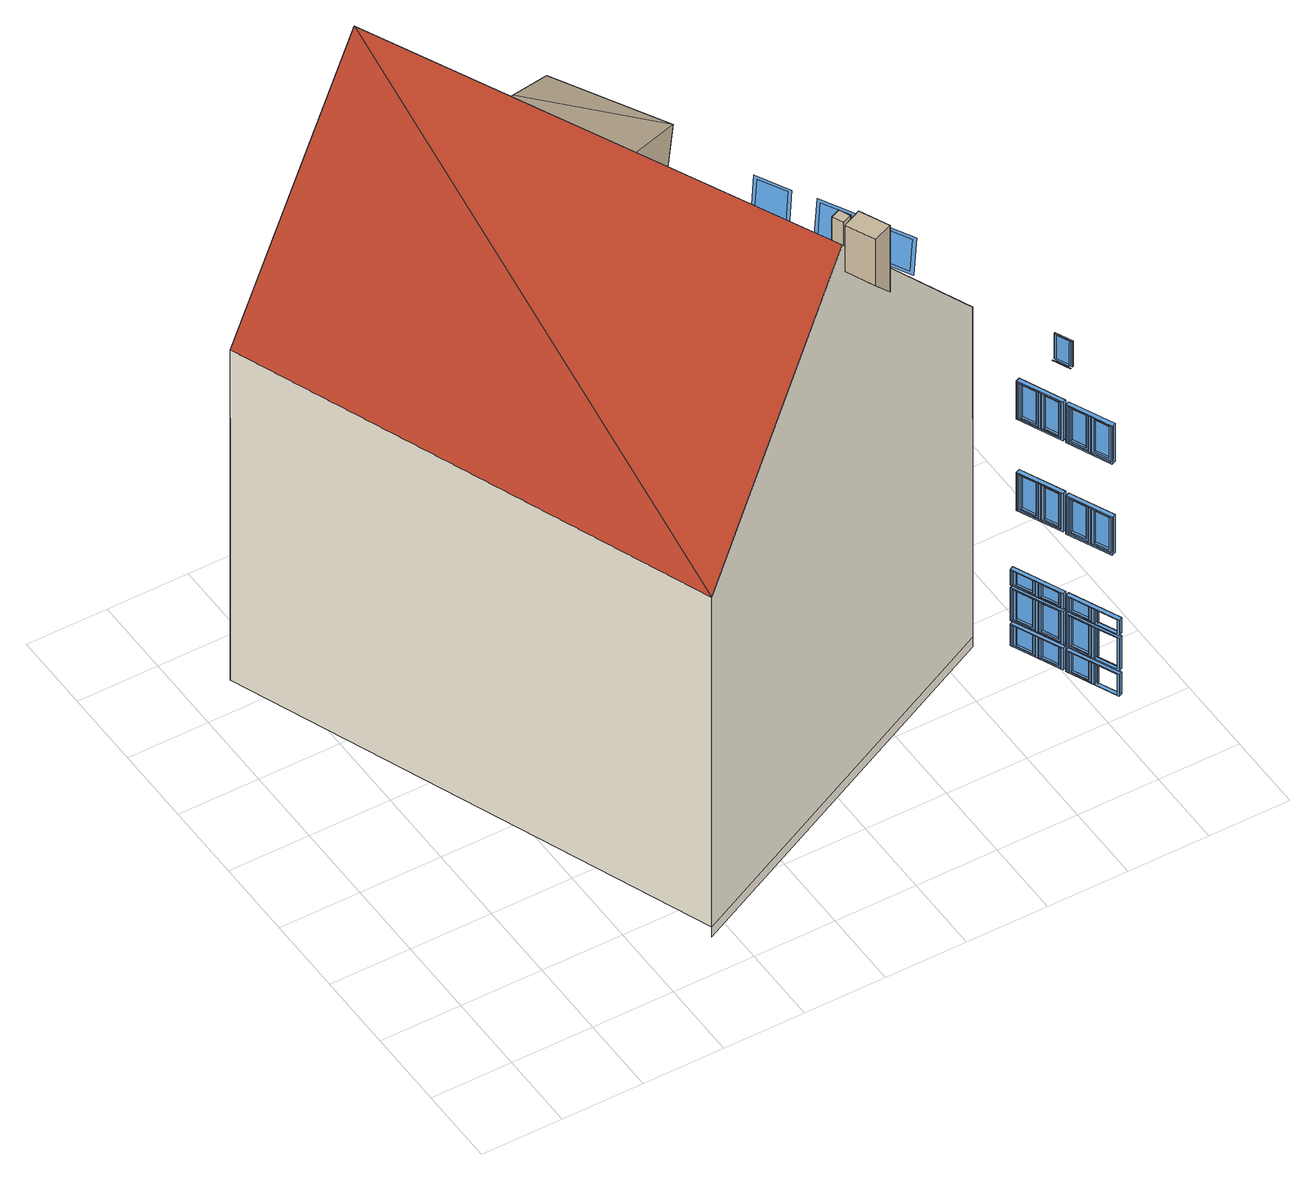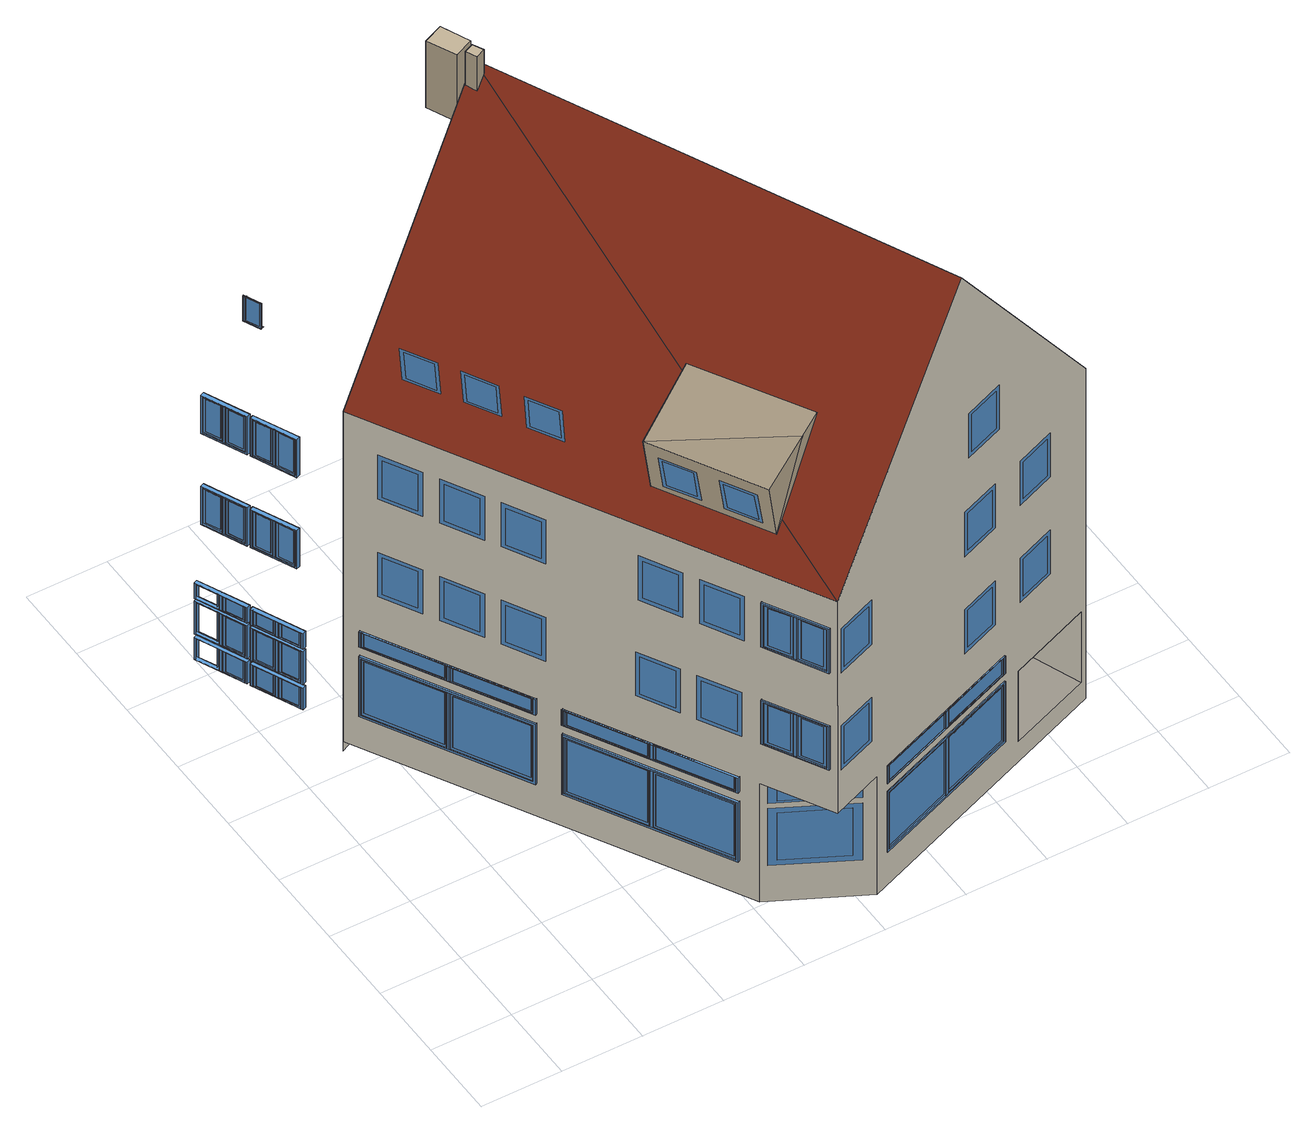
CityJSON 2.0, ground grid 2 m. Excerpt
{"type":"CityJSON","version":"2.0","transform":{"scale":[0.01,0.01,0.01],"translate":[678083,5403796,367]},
"CityObjects":{
"building1":{"type":"Building","attributes":{"dataAvailable":"Sufficient","measuredHeight":16.33},"children":["building1-1","building1-2"],"geometry":[{"type":"MultiSurface","lod":"3","boundaries":[[[0,1,2]],[[3,2,1]],[[4,5,0]],[[1,0,5]],[[6,7,8,9,2,3],[10,11,12,13],[14,15,16,17],[18,19,20,21],[22,23,24,25],[26,27,28,29],[30,31,32,33],[34,35,36,37],[38,39,40,41],[42,43,44,45],[46,47,48,49],[50,51,52,53],[54,55,56,57],[58,59,60,61],[62,63,64,65],[66,67,68,69],[70,71,72,73]],[[6,3,1,5,74]],[[75,74,5,4]],[[9,76,77,75,4,0,2],[78,79,80,81],[82,83,84,85],[86,87,88,89],[90,91,92,93],[94,95,96,97],[98,99,100,101],[102,103,104,105],[106,107,108,109],[110,111,112,113],[114,115,116,117]],[[80,79,118,119]],[[77,76,8,7],[120,121,122,123],[124,125,126,127]],[[78,81,128,129]],[[90,93,92,91],[130,131,132,133]],[[131,130,133,132]],[[105,104,103,102],[134,135,136,137]],[[135,134,137,136]],[[97,96,95,94],[138,139,140,141]],[[139,138,141,140]],[[142,143,144,145]],[[145,144,146,147]],[[148,149,150,151]],[[152,153,154,155]],[[156,67,66,157]],[[158,159,160,161,162,163,164,165]],[[163,166,167,164]],[[168,169,147,146]],[[162,159,170,171]],[[172,173,153,152]],[[174,175,176,177]],[[155,154,178,179]],[[176,175,180,181],[142,169,147,145]],[[151,182,183,148],[144,143,168,146]],[[158,184,166,163,162,159]],[[185,186,171,170]],[[173,178,154,153],[186,171,170,185]],[[160,185,170,159]],[[187,69,68,188]],[[179,178,173,172]],[[182,189,190,183]],[[169,147,145,142]],[[191,181,180,192]],[[151,150,189,182]],[[165,193,184,158]],[[149,190,193,167]],[[161,162,171,186]],[[161,186,185,160]],[[69,187,157,66]],[[157,187,188,156],[184,193,190,189,150,149,167,166]],[[190,149,148,183]],[[66,69,68,67],[192,174,177,155,179,172,152,191]],[[67,156,188,68]],[[143,142,169,168]],[[191,152,155,177]],[[177,176,181,191]],[[192,180,175,174]],[[167,193,165,164]],[[194,195,196,197]],[[197,196,198,199]],[[200,201,202,203]],[[204,205,206,207]],[[208,110,113,209]],[[210,211,212,213,214,215,216,217]],[[215,218,219,216]],[[220,221,199,198]],[[214,211,222,223]],[[224,225,205,204]],[[226,227,228,229]],[[207,206,230,231]],[[228,227,232,233],[194,221,199,197]],[[203,234,235,200],[196,195,220,198]],[[210,236,218,215,214,211]],[[237,238,223,222]],[[225,230,206,205],[238,223,222,237]],[[212,237,222,211]],[[239,112,111,240]],[[231,230,225,224]],[[234,241,242,235]],[[221,199,197,194]],[[243,233,232,244]],[[203,202,241,234]],[[217,245,236,210]],[[201,242,245,219]],[[213,214,223,238]],[[213,238,237,212]],[[112,239,209,113]],[[209,239,240,208],[236,245,242,241,202,201,219,218]],[[242,201,200,235]],[[113,112,111,110],[244,226,229,207,231,224,204,243]],[[110,208,240,111]],[[195,194,221,220]],[[243,204,207,229]],[[229,228,233,243]],[[244,232,227,226]],[[219,245,217,216]],[[121,120,123,122],[246,247,248,249]],[[247,246,249,248]],[[35,34,37,36],[250,251,252,253]],[[251,250,253,252]],[[254,255,256,257]],[[257,256,258,259]],[[260,261,262,263]],[[264,265,266,267]],[[268,73,72,269]],[[270,271,272,273,274,275,276,277]],[[275,278,279,276]],[[280,281,259,258]],[[274,271,282,283]],[[284,285,265,264]],[[286,287,288,289]],[[267,266,290,291]],[[288,287,292,293],[254,281,259,257]],[[263,294,295,260],[256,255,280,258]],[[270,296,278,275,274,271]],[[297,298,283,282]],[[285,290,266,265],[298,283,282,297]],[[272,297,282,271]],[[299,71,70,300]],[[291,290,285,284]],[[294,301,302,295]],[[281,259,257,254]],[[303,293,292,304]],[[263,262,301,294]],[[277,305,296,270]],[[261,302,305,279]],[[273,274,283,298]],[[273,298,297,272]],[[71,299,269,72]],[[269,299,300,268],[296,305,302,301,262,261,279,278]],[[302,261,260,295]],[[72,71,70,73],[304,286,289,267,291,284,264,303]],[[73,268,300,70]],[[255,254,281,280]],[[303,264,267,289]],[[289,288,293,303]],[[304,292,287,286]],[[279,305,277,276]],[[125,124,127,126],[306,307,308,309]],[[307,306,309,308]],[[310,311,312,313]],[[313,312,314,315]],[[316,317,318,319]],[[320,321,322,323]],[[324,117,116,325]],[[326,327,328,329,330,331,332,333]],[[331,334,335,332]],[[336,337,315,314]],[[330,327,338,339]],[[340,341,321,320]],[[342,343,344,345]],[[323,322,346,347]],[[344,343,348,349],[310,337,315,313]],[[319,350,351,316],[312,311,336,314]],[[326,352,334,331,330,327]],[[353,354,339,338]],[[341,346,322,321],[354,339,338,353]],[[328,353,338,327]],[[355,115,114,356]],[[347,346,341,340]],[[350,357,358,351]],[[337,315,313,310]],[[359,349,348,360]],[[319,318,357,350]],[[333,361,352,326]],[[317,358,361,335]],[[329,330,339,354]],[[329,354,353,328]],[[115,355,325,116]],[[325,355,356,324],[352,361,358,357,318,317,335,334]],[[358,317,316,351]],[[116,115,114,117],[360,342,345,323,347,340,320,359]],[[117,324,356,114]],[[311,310,337,336]],[[359,320,323,345]],[[345,344,349,359]],[[360,348,343,342]],[[335,361,333,332]],[[11,10,13,12],[362,363,364,365]],[[363,362,365,364]],[[20,19,18,21],[366,367,368,369]],[[367,366,369,368]],[[107,106,109,108],[370,371,372,373]],[[371,370,373,372]],[[374,375,376,377]],[[376,378,379,377]],[[380,381,382,383]],[[384,385,386,387]],[[379,378,388,389]],[[390,391,392,393],[388,378,382,381,394,395,376,375]],[[389,388,375,374]],[[395,382,378,376]],[[54,57,56,55],[396,397,387,386,398,399,385,384]],[[400,395,394,401]],[[397,402,403,387]],[[382,395,400,383]],[[393,55,54,390]],[[404,405,406,407]],[[386,408,409,398]],[[410,411,412,413]],[[414,415,409,408],[416,417,404,407]],[[55,393,392,56]],[[384,418,419,396]],[[57,391,390,54]],[[407,416,417,404]],[[387,403,418,384]],[[398,409,415,399]],[[391,57,56,392]],[[417,420,405,404]],[[401,380,383,400],[421,412,411,422]],[[399,415,414,385]],[[379,389,374,377],[406,423,420,405]],[[418,403,402,419],[410,424,425,413]],[[407,406,423,416]],[[416,423,420,417]],[[401,394,381,380]],[[410,424,425,413]],[[424,422,411,410]],[[396,419,402,397]],[[385,414,408,386]],[[38,41,40,39],[426,427,428,429]],[[427,426,429,428]],[[430,431,432,433]],[[434,435,436,437],[438,439,440,441]],[[435,442,443,436],[431,430,433,432]],[[439,438,441,440]],[[16,15,14,17],[444,445,446,447]],[[445,444,447,446]],[[448,449,450,451]],[[450,452,453,451]],[[454,455,456,457]],[[458,459,460,461]],[[453,452,462,463]],[[464,465,466,467],[462,452,456,455,468,469,450,449]],[[463,462,449,448]],[[469,456,452,450]],[[52,51,50,53],[470,471,461,460,472,473,459,458]],[[474,469,468,475]],[[471,476,477,461]],[[456,469,474,457]],[[467,53,52,464]],[[478,479,480,481]],[[460,482,483,472]],[[484,485,486,487]],[[488,489,483,482],[490,491,478,481]],[[53,467,466,50]],[[458,492,493,470]],[[51,465,464,52]],[[481,490,491,478]],[[461,477,492,458]],[[472,483,489,473]],[[465,51,50,466]],[[491,494,479,478]],[[475,454,457,474],[495,486,485,496]],[[473,489,488,459]],[[453,463,448,451],[480,497,494,479]],[[492,477,476,493],[484,498,499,487]],[[481,480,497,490]],[[490,497,494,491]],[[475,468,455,454]],[[484,498,499,487]],[[498,496,485,484]],[[470,493,476,471]],[[459,488,482,460]],[[84,83,82,85],[500,501,502,503]],[[501,500,503,502]],[[86,89,88,87],[504,505,506,507]],[[505,504,507,506]],[[101,100,99,98],[508,509,510,511]],[[509,508,511,510]],[[512,513,514,515],[516,517,518,519]],[[517,516,519,518]],[[520,521,522,523],[524,525,526,527]],[[525,524,527,526]],[[528,529,530,531],[532,533,534,535]],[[533,532,535,534]],[[22,25,24,23],[536,537,538,539]],[[537,536,539,538]],[[26,29,28,27],[540,541,542,543]],[[541,540,543,542]],[[30,33,32,31],[544,545,546,547]],[[545,544,547,546]],[[48,47,46,49],[548,549,550,551]],[[549,548,551,550]],[[43,42,45,44],[552,553,554,555]],[[553,552,555,554]],[[556,557,558,559]],[[560,561,562,563],[557,556,559,558]],[[564,565,566,567],[568,569,570,571]],[[569,568,571,570]],[[572,573,574,575]],[[575,574,576,577]],[[578,579,580,581]],[[582,583,584,585]],[[586,65,64,587]],[[588,589,590,591,592,593,594,595]],[[593,596,597,594]],[[598,599,577,576]],[[592,589,600,601]],[[602,603,583,582]],[[604,605,606,607]],[[585,584,608,609]],[[606,605,610,611],[572,599,577,575]],[[581,612,613,578],[574,573,598,576]],[[588,614,596,593,592,589]],[[615,616,601,600]],[[603,608,584,583],[616,601,600,615]],[[590,615,600,589]],[[617,63,62,618]],[[609,608,603,602]],[[612,619,620,613]],[[599,577,575,572]],[[621,611,610,622]],[[581,580,619,612]],[[595,623,614,588]],[[579,620,623,597]],[[591,592,601,616]],[[591,616,615,590]],[[63,617,587,64]],[[587,617,618,586],[614,623,620,619,580,579,597,596]],[[620,579,578,613]],[[64,63,62,65],[622,604,607,585,609,602,582,621]],[[65,586,618,62]],[[573,572,599,598]],[[621,582,585,607]],[[607,606,611,621]],[[622,610,605,604]],[[597,623,595,594]],[[624,625,626,627]],[[627,626,628,629]],[[630,631,632,633]],[[634,635,636,637]],[[638,639,640,641]],[[642,643,644,645,646,647,648,649]],[[647,650,651,648]],[[652,653,629,628]],[[646,643,654,655]],[[656,657,635,634]],[[658,659,660,661]],[[637,636,662,663]],[[660,659,664,665],[624,653,629,627]],[[633,666,667,630],[626,625,652,628]],[[642,668,650,647,646,643]],[[669,670,655,654]],[[657,662,636,635],[670,655,654,669]],[[644,669,654,643]],[[671,672,673,674]],[[663,662,657,656]],[[666,675,676,667]],[[653,629,627,624]],[[677,665,664,678]],[[633,632,675,666]],[[649,679,668,642]],[[631,676,679,651]],[[645,646,655,670]],[[645,670,669,644]],[[672,671,641,640]],[[641,671,674,638],[668,679,676,675,632,631,651,650]],[[676,631,630,667]],[[640,672,673,639],[678,658,661,637,663,656,634,677]],[[639,638,674,673]],[[625,624,653,652]],[[677,634,637,661]],[[661,660,665,677]],[[678,664,659,658]],[[651,679,649,648]],[[75,77,7,6,74]],[[81,80,119,128]],[[8,76,9]],[[79,78,129,118]]],"semantics":{"surfaces":[{"type":"RoofSurface","klumMaterialClass":"Ceramic","klumMaterialIndex":"D105","materialUncertainty":"0.3"},{"type":"WallSurface","klumMaterialClass":"Plaster","klumMaterialIndex":"I203","materialUncertainty":"0.3"},{"type":"WallSurface"},{"type":"Window","frameKlumMaterialClass":"Wood","frameKlumMaterialIndex":"L001","frameMaterialUncertainty":"0.5","paneMaterialClass":"Glass"},{"type":"Window","frameMaterialClass":"Metal","frameMaterialName":"Aluminium","frameMaterialUncertainty":"0.3","paneMaterialClass":"Glass"},{"type":"Door","frameMaterialClass":"Metal","frameMaterialName":"Aluminium","frameMaterialUncertainty":"0.3","paneMaterialClass":"Glass","_cityeditor_layer":"Unclassified.LoD3"},{"type":"GroundSurface"},{"type":"OuterCeilingSurface"},{"type":"OuterFloorSurface","materialUncertainty":"1"}],"values":[0,0,0,0,1,2,2,1,1,1,1,3,3,3,3,3,3,4,4,4,4,4,4,4,4,4,4,4,4,4,4,4,4,4,4,4,4,4,4,4,4,4,4,4,4,4,4,4,4,4,4,4,4,4,4,4,4,4,4,4,4,4,4,4,4,4,4,4,4,4,4,4,4,4,4,4,4,4,4,4,4,4,4,4,4,4,4,4,4,4,4,4,4,4,4,3,3,4,4,4,4,4,4,4,4,4,4,4,4,4,4,4,4,4,4,4,4,4,4,4,4,4,4,4,4,4,4,4,4,4,4,4,4,4,4,4,4,4,4,4,4,4,4,4,4,4,4,4,4,4,4,4,4,4,4,4,4,4,4,4,4,4,4,4,4,4,4,4,4,4,4,4,4,4,4,3,3,3,3,3,3,3,3,3,3,3,3,3,3,3,3,3,3,3,3,3,3,3,3,3,3,3,3,3,3,3,3,3,3,3,3,3,3,3,3,3,3,3,3,5,5,5,5,3,3,3,3,3,3,3,3,3,3,3,3,3,3,3,3,3,3,3,3,3,3,3,3,3,3,3,3,3,3,3,3,3,3,3,3,3,3,3,3,3,3,3,3,3,3,3,3,3,3,3,3,3,3,3,3,3,3,3,3,3,3,3,3,4,4,4,4,4,4,4,4,4,4,4,4,4,4,4,4,4,4,4,4,4,4,4,4,4,4,4,4,4,4,4,4,4,4,4,4,4,4,4,4,4,4,4,4,4,4,4,4,4,4,4,4,4,4,4,4,4,4,4,4,4,4,4,4,4,4,4,4,4,4,4,4,4,4,4,4,6,7,7,8]}}]},
"building1-1":{"type":"BuildingInstallation","attributes":{"materialUncertainty":"1","relationToConstruction":"outside"},"parents":["building1"],"geometry":[{"type":"MultiSurface","lod":"3","boundaries":[[[680,681,682,683]],[[684,685,686,687]],[[687,686,682,681]],[[686,685,683,682]],[[680,683,685,684]],[[681,680,684,687]]]}]},
"building1-2":{"type":"BuildingInstallation","attributes":{"relationToConstruction":"outside"},"parents":["building1"],"geometry":[{"type":"MultiSurface","lod":"3","boundaries":[[[688,689,690]],[[690,691,692]],[[693,691,689,688],[565,564,567,566],[560,563,562,561]],[[688,694,693]],[[691,690,689]],[[688,690,692,694]]]}]},
"building2":{"type":"Building","attributes":{"dataAvailable":"Sufficient","measuredHeight":16.65},"children":["building2-1"],"geometry":[{"type":"MultiSurface","lod":"3","boundaries":[[[695,696,697,698,699]],[[700,701,702,703]],[[704,705,706,707]],[[708,709,710,711]],[[712,713,705,704]],[[714,715,710,709],[704,712,716,707]],[[704,712,716,707]],[[717,714,709,708]],[[711,710,715,718]],[[718,715,714,717]],[[719,720,721,722]],[[723,724,725,726]],[[727,728,729,730]],[[731,732,733,734]],[[735,736,737,738]],[[739,740,741,742]],[[743,744,745,746]],[[747,748,749,750]],[[722,721,751,752]],[[753,754,720,719]],[[726,725,755,756]],[[757,758,724,723]],[[730,729,759,760]],[[761,762,728,727]],[[719,722,752,753],[763,764,765,766]],[[723,726,756,757],[767,768,769,770]],[[727,730,760,761],[771,772,773,774]],[[775,776,777,778]],[[779,780,781,782]],[[783,784,732,731]],[[785,786,736,735]],[[734,733,787,788]],[[738,737,789,790]],[[731,734,788,783],[791,792,793,794]],[[735,738,790,785],[795,796,797,798]],[[742,799,800,739],[801,802,751,721,720,754,803,804]],[[746,805,806,743],[807,808,755,725,724,758,809,810]],[[750,811,812,747],[813,814,759,729,728,762,815,816]],[[754,751,802,803]],[[758,755,808,809]],[[762,759,814,815]],[[817,818,819,820]],[[821,822,823,824]],[[825,826,827,828]],[[829,765,764,830]],[[831,769,768,832]],[[833,773,772,834]],[[751,754,753,752]],[[755,758,757,756]],[[759,762,761,760]],[[784,787,835,836]],[[786,789,837,838]],[[778,839,840,775],[841,835,787,733,732,784,836,842]],[[782,843,844,779],[845,837,789,737,736,786,838,846]],[[803,802,847,848]],[[809,808,849,850]],[[815,814,851,852]],[[787,784,783,788]],[[789,786,785,790]],[[853,793,792,854]],[[855,797,796,856]],[[857,858,859,860]],[[861,862,863,864]],[[836,835,865,866]],[[838,837,867,868]],[[869,870,819,818],[829,871,872,830]],[[873,874,823,822],[831,875,876,832]],[[877,878,827,826],[833,879,880,834]],[[829,871,872,830]],[[831,875,876,832]],[[833,879,880,834]],[[871,766,765,829]],[[875,770,769,831]],[[879,774,773,833]],[[820,819,870,881]],[[882,869,818,817]],[[824,823,874,883]],[[884,873,822,821]],[[828,827,878,885]],[[886,877,826,825]],[[887,888,859,858],[853,889,890,854]],[[891,892,863,862],[855,893,894,856]],[[853,889,890,854]],[[855,893,894,856]],[[889,794,793,853]],[[893,798,797,855]],[[740,739,800,895]],[[896,799,742,741]],[[744,743,806,897]],[[898,805,746,745]],[[748,747,812,899]],[[900,811,750,749]],[[901,804,803,848]],[[847,802,801,902]],[[903,810,809,850]],[[849,808,807,904]],[[905,816,815,852]],[[851,814,813,906]],[[860,859,888,907]],[[908,887,858,857]],[[864,863,892,909]],[[910,891,862,861]],[[911,839,778,777]],[[912,843,782,781]],[[776,775,840,913]],[[780,779,844,914]],[[865,835,841,915]],[[867,837,845,916]],[[917,842,836,866]],[[918,846,838,868]],[[919,920,921,922]],[[923,924,925,926]],[[927,928,929,930]],[[847,902,901,848],[920,921,931,932]],[[849,904,903,850],[924,925,933,934]],[[851,906,905,852],[928,929,935,936]],[[865,915,917,866],[937,938,939,940]],[[867,916,918,868],[941,942,943,944]],[[945,937,938,946]],[[947,941,942,948]],[[881,870,869,882]],[[883,874,873,884]],[[885,878,877,886]],[[949,950,951,952]],[[953,954,955,956]],[[957,958,959,960]],[[961,932,920,919]],[[922,921,931,962]],[[963,934,924,923]],[[926,925,933,964]],[[965,936,928,927]],[[930,929,935,966]],[[907,888,887,908]],[[909,892,891,910]],[[902,801,804,901]],[[904,807,810,903]],[[906,813,816,905]],[[915,841,842,917]],[[916,845,846,918]],[[967,940,937,945]],[[946,938,939,968]],[[969,944,941,947]],[[948,942,943,970]],[[741,896,895,740],[817,820,881,952,971,972,949,882]],[[745,898,897,744],[821,824,883,956,973,974,953,884]],[[749,900,899,748],[825,828,885,960,975,976,957,886]],[[882,949,952,881]],[[884,953,956,883]],[[886,957,960,885]],[[977,978,979,980]],[[981,982,983,984]],[[777,911,913,776],[857,860,907,980,985,986,977,908]],[[781,912,914,780],[861,864,909,984,987,988,981,910]],[[908,977,980,907]],[[910,981,984,909]],[[950,989,990,951],[922,962,961,919]],[[919,922,962,961]],[[954,991,992,955],[926,964,963,923]],[[923,926,964,963]],[[958,993,994,959],[930,966,965,927]],[[927,930,966,965]],[[995,996,997,998]],[[999,1000,1001,1002]],[[1003,1004,1005,1006]],[[1007,1008,1009,1010]],[[1011,1012,1013,1014]],[[962,931,932,961]],[[964,933,934,963]],[[966,935,936,965]],[[968,939,940,967]],[[970,943,944,969]],[[978,1015,1016,979],[946,968,967,945]],[[945,946,968,967]],[[982,1017,1018,983],[948,970,969,947]],[[947,948,970,969]],[[952,951,990,971]],[[972,989,950,949]],[[956,955,992,973]],[[974,991,954,953]],[[960,959,994,975]],[[976,993,958,957]],[[980,979,1016,985]],[[984,983,1018,987]],[[986,1015,978,977]],[[988,1017,982,981]],[[839,911,913,840]],[[843,912,914,844]],[[799,896,895,800]],[[805,898,897,806]],[[811,900,899,812]],[[1019,1020,1021,1022]],[[1023,1024,1025,1026]],[[1027,1028,1029,1030]],[[1031,1032,1033,1034]],[[1035,1036,1037,1038]],[[998,997,1039,1040]],[[1041,1042,996,995]],[[1002,1001,1043,1044]],[[1045,1046,1000,999]],[[1006,1005,1047,1048]],[[1010,1009,1049,1050]],[[1014,1013,1051,1052]],[[1053,1054,1004,1003]],[[1055,1056,1008,1007]],[[1057,1058,1012,1011]],[[995,998,1040,1041],[1059,1060,1061,1062]],[[999,1002,1044,1045],[1063,1064,1065,1066]],[[971,990,989,972]],[[973,992,991,974]],[[975,994,993,976]],[[985,1016,1015,986]],[[987,1018,1017,988]],[[1003,1006,1048,1053],[1067,1068,1069,1070]],[[1007,1010,1050,1055],[1071,1072,1073,1074]],[[1011,1014,1052,1057],[1075,1076,1077,1078]],[[1042,1039,1079,1080]],[[1046,1043,1081,1082]],[[1022,1083,1084,1019],[1085,1079,1039,997,996,1042,1080,1086]],[[1026,1087,1088,1023],[1089,1081,1043,1001,1000,1046,1082,1090]],[[1039,1042,1041,1040]],[[1043,1046,1045,1044]],[[1030,1091,1092,1027],[1093,1094,1047,1005,1004,1054,1095,1096]],[[1034,1097,1098,1031],[1099,1100,1049,1009,1008,1056,1101,1102]],[[1038,1103,1104,1035],[1105,1106,1051,1013,1012,1058,1107,1108]],[[1054,1047,1094,1095]],[[1056,1049,1100,1101]],[[1058,1051,1106,1107]],[[1109,1061,1060,1110]],[[1111,1065,1064,1112]],[[1113,1114,1115,1116]],[[1117,1118,1119,1120]],[[1080,1079,1121,1122]],[[1082,1081,1123,1124]],[[1125,1126,1127,1128]],[[1129,1130,1131,1132]],[[1133,1134,1135,1136]],[[1137,1069,1068,1138]],[[1139,1073,1072,1140]],[[1141,1077,1076,1142]],[[1047,1054,1053,1048]],[[1049,1056,1055,1050]],[[1051,1058,1057,1052]],[[1095,1094,1143,1144]],[[1101,1100,1145,1146]],[[1107,1106,1147,1148]],[[1109,1149,1150,1110]],[[1111,1151,1152,1112]],[[1153,1154,1115,1114],[1109,1149,1150,1110]],[[1155,1156,1119,1118],[1111,1151,1152,1112]],[[1149,1062,1061,1109]],[[1151,1066,1065,1111]],[[1137,1157,1158,1138]],[[1139,1159,1160,1140]],[[1141,1161,1162,1142]],[[1163,1164,1127,1126],[1137,1157,1158,1138]],[[1165,1166,1131,1130],[1139,1159,1160,1140]],[[1167,1168,1135,1134],[1141,1161,1162,1142]],[[1157,1070,1069,1137]],[[1159,1074,1073,1139]],[[1161,1078,1077,1141]],[[1169,1153,1114,1113]],[[1170,1155,1118,1117]],[[1116,1115,1154,1171]],[[1120,1119,1156,1172]],[[1020,1019,1084,1173]],[[1174,1083,1022,1021]],[[1024,1023,1088,1175]],[[1176,1087,1026,1025]],[[1123,1081,1089,1177]],[[1178,1086,1080,1122]],[[1179,1090,1082,1124]],[[1128,1127,1164,1180]],[[1181,1163,1126,1125]],[[1132,1131,1166,1182]],[[1183,1165,1130,1129]],[[1136,1135,1168,1184]],[[1185,1167,1134,1133]],[[1028,1027,1092,1186]],[[1032,1031,1098,1187]],[[1036,1035,1104,1188]],[[1189,1091,1030,1029]],[[1190,1097,1034,1033]],[[1191,1103,1038,1037]],[[1121,1192,1178,1122],[1193,1194,1195,1196]],[[1123,1177,1179,1124],[1197,1198,1199,1200]],[[1201,1193,1194,1202]],[[1203,1197,1198,1204]],[[1205,1206,1207,1208]],[[1209,1210,1211,1212]],[[1213,1214,1215,1216]],[[1171,1154,1153,1169]],[[1172,1156,1155,1170]],[[1217,1196,1193,1201]],[[1218,1200,1197,1203]],[[1202,1194,1195,1219]],[[1204,1198,1199,1220]],[[1221,1222,1223,1224]],[[1225,1226,1227,1228]],[[1180,1164,1163,1181]],[[1182,1166,1165,1183]],[[1184,1168,1167,1185]],[[1021,1174,1173,1020],[1113,1116,1171,1224,1229,1230,1221,1169]],[[1025,1176,1175,1024],[1117,1120,1172,1228,1231,1232,1225,1170]],[[1169,1221,1224,1171]],[[1170,1225,1228,1172]],[[1233,1234,1235,1236]],[[1237,1238,1239,1240]],[[1241,1242,1243,1244]],[[1181,1233,1236,1180]],[[1183,1237,1240,1182]],[[1185,1241,1244,1184]],[[1029,1189,1186,1028],[1125,1128,1180,1236,1245,1246,1233,1181]],[[1033,1190,1187,1032],[1129,1132,1182,1240,1247,1248,1237,1183]],[[1037,1191,1188,1036],[1133,1136,1184,1244,1249,1250,1241,1185]],[[1222,1251,1252,1223],[1202,1219,1217,1201]],[[1226,1253,1254,1227],[1204,1220,1218,1203]],[[1201,1202,1219,1217]],[[1203,1204,1220,1218]],[[1224,1223,1252,1229]],[[1230,1251,1222,1221]],[[1228,1227,1254,1231]],[[1232,1253,1226,1225]]],"semantics":{"surfaces":[{"type":"WallSurface"},{"type":"Window","frameKlumMaterialClass":"Wood","frameKlumMaterialIndex":"L101","frameMaterialUncertainty":"0.5","paneMaterialClass":"Glass","_cityeditor_layer":"Unclassified.LoD3"},{"type":"Window","frameKlumMaterialClass":"Wood","frameKlumMaterialIndex":"L001","paneMaterialClass":"Glass"},{"type":"Window","frameKlumMaterialClass":"Wood","frameKlumMaterialIndex":"L101","frameMaterialUncertainty":"0.5","paneMaterialClass":"Glass"}],"values":[0,1,1,1,1,1,1,1,1,1,2,2,2,3,3,2,2,2,2,2,2,2,2,2,2,2,2,3,3,3,3,3,3,3,3,2,2,2,2,2,2,2,2,2,2,2,2,2,2,2,3,3,3,3,2,2,2,3,3,3,3,3,3,3,3,2,2,2,2,2,2,2,2,2,2,2,2,2,2,2,3,3,3,3,3,3,2,2,2,2,2,2,2,2,2,2,2,2,3,3,3,3,3,3,3,3,3,3,3,3,2,2,2,2,2,2,3,3,3,3,2,2,2,2,2,2,2,2,2,2,2,2,3,3,2,2,2,3,3,3,3,3,3,2,2,2,2,2,2,3,3,3,3,3,3,2,2,2,2,2,2,3,3,2,2,2,2,2,2,3,3,3,3,3,3,2,2,2,2,2,2,3,3,3,3,3,3,2,2,2,3,3,2,2,2,3,3,3,3,2,2,2,2,2,2,3,3,2,2,2,3,3,2,2,2,3,3,3,3,3,3,2,2,2,2,2,2,3,3,3,3,3,3,2,2,2,2,2,2,2,2,2,2,2,2,3,3,3,3,3,3,2,2,2,2,2,2,2,2,2,3,3,3,3,3,3,3,3,3,3,3,2,2,2,2,2,2,2,2,2,2,2,2,3,3,3,3,2,2,2,3,3,3,3,3,3,3,3,2,2,2,3,3,3,3,2,2,2,2,2,2,2,2,2,3,3,3,3,3,3,3,3]}}]},
"building2-1":{"type":"BuildingInstallation","attributes":{"materialUncertainty":"1","_cityeditor_layer":"Unclassified.LoD3","relationToConstruction":"outside"},"parents":["building2"],"geometry":[{"type":"MultiSurface","lod":"3","boundaries":[[[1255,1256,1257,1258]],[[1259,1260,1257,1256]],[[1256,1255,1261,1259]],[[1261,1262,1260,1259]],[[1260,1262,1258,1257]],[[1255,1258,1262,1261]]]}]}
},
"vertices":[
[497,1418,1618],[1018,320,1618],[903,1576,1009],[1480,543,1009],[91,1259,1009],[555,96,1009],[1480,543,40],[994,1414,40],[994,1414,388],[903,1576,388],[1388,709,791],[1440,615,791],[1440,615,920],[1388,709,920],[1315,839,920],[1315,839,791],[1368,745,791],[1368,745,920],[1244,967,920],[1244,967,791],[1296,873,791],[1296,873,920],[1440,615,505],[1440,615,634],[1388,709,634],[1388,709,505],[1368,745,505],[1368,745,634],[1315,839,634],[1315,839,505],[1296,873,505],[1296,873,634],[1244,967,634],[1244,967,505],[1084,1253,789],[1136,1159,789],[1136,1159,919],[1084,1253,919],[1064,1287,789],[1064,1287,919],[1012,1381,919],[1012,1381,789],[1087,1247,505],[1139,1154,505],[1139,1154,634],[1087,1247,634],[1015,1375,634],[1015,1375,505],[1068,1282,505],[1068,1282,634],[993,1415,505],[993,1415,632],[913,1559,632],[913,1559,505],[913,1559,919],[913,1559,789],[993,1415,789],[993,1415,919],[1226,998,334],[1226,998,380],[1020,1367,380],[1020,1367,334],[1225,1000,131],[1225,1000,307],[1019,1369,307],[1019,1369,131],[1256,945,307],[1256,945,130],[1462,575,130],[1462,575,307],[1462,575,334],[1462,575,379],[1256,945,379],[1256,945,334],[555,96,40],[91,1259,40],[773,1525,388],[773,1525,40],[107,1266,101],[313,1346,101],[313,1346,307],[107,1266,307],[792,1533,921],[792,1533,791],[892,1572,791],[892,1572,921],[892,1572,506],[892,1572,635],[792,1533,635],[792,1533,506],[488,1414,791],[488,1414,921],[388,1375,921],[388,1375,791],[307,1344,919],[208,1305,919],[208,1305,790],[307,1344,790],[488,1414,635],[388,1375,635],[388,1375,506],[488,1414,506],[307,1344,634],[208,1305,634],[208,1305,504],[307,1344,504],[374,1370,1070],[474,1409,1070],[474,1409,1200],[374,1370,1200],[354,1362,335],[739,1512,335],[739,1512,387],[354,1362,387],[739,1512,134],[739,1512,312],[354,1362,312],[354,1362,134],[444,1008,101],[444,1008,307],[801,1512,145],[979,1421,145],[979,1421,312],[801,1512,312],[801,1512,328],[979,1421,328],[979,1421,382],[801,1512,382],[239,928,307],[239,928,101],[398,1379,910],[398,1379,802],[478,1410,802],[478,1410,910],[218,1309,623],[218,1309,515],[297,1340,515],[297,1340,623],[218,1309,908],[218,1309,801],[297,1340,801],[297,1340,908],[1259,933,143],[1255,931,143],[1255,931,294],[1259,933,294],[1347,767,294],[1351,770,294],[1350,761,136],[1348,760,136],[1250,935,136],[1252,936,136],[1360,759,301],[1358,758,301],[1358,758,136],[1360,759,136],[1247,940,130],[1247,940,307],[1452,579,301],[1452,579,294],[1356,750,294],[1356,750,143],[1452,579,143],[1452,579,136],[1353,755,136],[1353,755,301],[1449,578,136],[1351,754,136],[1347,767,143],[1351,770,143],[1455,583,294],[1455,583,143],[1460,580,301],[1458,579,301],[1259,939,136],[1257,938,136],[1354,764,136],[1357,765,136],[1458,579,136],[1460,580,136],[1257,938,301],[1354,764,301],[1252,936,301],[1350,761,301],[1449,578,301],[1360,753,294],[1360,753,143],[1454,571,307],[1454,571,130],[1250,935,301],[1348,760,301],[1357,765,301],[1259,939,301],[1351,754,301],[366,1364,339],[367,1359,339],[367,1359,383],[366,1364,383],[538,1426,383],[536,1430,383],[545,1428,337],[546,1426,337],[363,1355,337],[362,1357,337],[548,1438,385],[549,1435,385],[549,1435,337],[548,1438,337],[358,1353,335],[358,1353,387],[733,1502,385],[733,1502,383],[556,1433,383],[556,1433,339],[733,1502,339],[733,1502,337],[551,1430,337],[551,1430,385],[734,1499,337],[551,1428,337],[538,1426,339],[536,1430,339],[730,1506,383],[730,1506,339],[734,1510,385],[735,1508,385],[360,1364,337],[361,1362,337],[542,1433,337],[541,1435,337],[735,1508,337],[734,1510,337],[361,1362,385],[542,1433,385],[362,1357,385],[545,1428,385],[734,1499,385],[554,1437,383],[554,1437,339],[742,1503,387],[742,1503,335],[363,1355,385],[546,1426,385],[541,1435,385],[360,1364,385],[551,1428,385],[819,1502,298],[819,1502,159],[961,1430,159],[961,1430,298],[1089,1243,908],[1089,1243,800],[1131,1169,800],[1131,1169,908],[1259,933,338],[1255,931,338],[1255,931,376],[1259,933,376],[1347,767,376],[1351,770,376],[1350,761,336],[1348,760,336],[1250,935,336],[1252,936,336],[1360,759,378],[1358,758,378],[1358,758,336],[1360,759,336],[1247,940,334],[1247,940,379],[1452,579,378],[1452,579,376],[1356,750,376],[1356,750,338],[1452,579,338],[1452,579,336],[1353,755,336],[1353,755,378],[1449,578,336],[1351,754,336],[1347,767,338],[1351,770,338],[1455,583,376],[1455,583,338],[1460,580,378],[1458,579,378],[1259,939,336],[1257,938,336],[1354,764,336],[1357,765,336],[1458,579,336],[1460,580,336],[1257,938,378],[1354,764,378],[1252,936,378],[1350,761,378],[1449,578,378],[1360,753,376],[1360,753,338],[1454,571,379],[1454,571,334],[1250,935,378],[1348,760,378],[1357,765,378],[1259,939,378],[1351,754,378],[819,1502,378],[819,1502,333],[961,1430,333],[961,1430,378],[366,1364,147],[367,1359,147],[367,1359,299],[366,1364,299],[538,1426,299],[536,1430,299],[545,1428,140],[546,1426,140],[363,1355,140],[362,1357,140],[548,1438,306],[549,1435,306],[549,1435,140],[548,1438,140],[358,1353,134],[358,1353,312],[733,1502,306],[733,1502,299],[556,1433,299],[556,1433,147],[733,1502,147],[733,1502,140],[551,1430,140],[551,1430,306],[734,1499,140],[551,1428,140],[538,1426,147],[536,1430,147],[730,1506,299],[730,1506,147],[734,1510,306],[735,1508,306],[360,1364,140],[361,1362,140],[542,1433,140],[541,1435,140],[735,1508,140],[734,1510,140],[361,1362,306],[542,1433,306],[362,1357,306],[545,1428,306],[734,1499,306],[554,1437,299],[554,1437,147],[742,1503,312],[742,1503,134],[363,1355,306],[546,1426,306],[541,1435,306],[360,1364,306],[551,1428,306],[1393,699,909],[1393,699,801],[1435,625,801],[1435,625,909],[1249,957,909],[1249,957,801],[1291,883,801],[1291,883,909],[384,1374,1189],[384,1374,1081],[464,1405,1081],[464,1405,1189],[983,1417,793],[981,1416,793],[946,1478,793],[949,1479,793],[946,1478,915],[949,1479,915],[909,1550,915],[907,1548,915],[942,1486,915],[944,1487,915],[951,1491,915],[955,1483,915],[955,1483,793],[951,1491,793],[981,1416,915],[983,1417,915],[904,1554,919],[984,1410,919],[984,1410,789],[904,1554,789],[907,1548,793],[942,1486,793],[916,1553,915],[916,1553,793],[990,1421,793],[990,1421,915],[944,1487,793],[909,1550,793],[914,1552,793],[948,1490,793],[983,1428,909],[979,1425,909],[953,1471,909],[957,1474,909],[953,1482,793],[988,1420,793],[944,1498,799],[940,1495,799],[914,1542,799],[918,1544,799],[953,1482,915],[988,1420,915],[957,1474,799],[983,1428,799],[948,1490,915],[914,1552,915],[979,1425,799],[914,1542,909],[940,1495,909],[953,1471,799],[944,1498,909],[918,1544,909],[1017,1371,908],[1017,1371,800],[1059,1297,800],[1059,1297,908],[302,953,129],[302,953,285],[345,969,285],[345,969,129],[405,992,113],[351,971,113],[351,971,301],[405,992,301],[356,974,285],[356,974,129],[399,990,129],[399,990,285],[297,950,113],[297,950,301],[1321,829,909],[1321,829,801],[1362,754,801],[1362,754,909],[983,1417,508],[981,1416,508],[946,1478,508],[949,1479,508],[946,1478,629],[949,1479,629],[909,1550,629],[907,1548,629],[942,1486,629],[944,1487,629],[951,1491,629],[955,1483,629],[955,1483,508],[951,1491,508],[981,1416,629],[983,1417,629],[904,1554,632],[984,1410,632],[984,1410,505],[904,1554,505],[907,1548,508],[942,1486,508],[916,1553,629],[916,1553,508],[990,1421,508],[990,1421,629],[944,1487,508],[909,1550,508],[914,1552,508],[948,1490,508],[983,1428,623],[979,1425,623],[953,1471,623],[957,1474,623],[953,1482,508],[988,1420,508],[944,1498,514],[940,1495,514],[914,1542,514],[918,1544,514],[953,1482,629],[988,1420,629],[957,1474,514],[983,1428,514],[948,1490,629],[914,1552,629],[979,1425,514],[914,1542,623],[940,1495,623],[953,1471,514],[944,1498,623],[918,1544,623],[802,1537,910],[802,1537,802],[882,1568,802],[882,1568,910],[802,1537,625],[802,1537,517],[882,1568,517],[882,1568,625],[398,1379,625],[398,1379,517],[478,1410,517],[478,1410,625],[1375,608,1102],[1330,688,1103],[1340,693,1204],[1385,613,1203],[1344,685,1196],[1335,681,1111],[1371,617,1111],[1379,621,1195],[1303,736,1105],[1259,816,1106],[1269,821,1206],[1313,741,1206],[1272,813,1198],[1264,809,1114],[1300,745,1113],[1308,749,1198],[1229,868,1102],[1185,948,1103],[1195,953,1204],[1239,873,1203],[1198,945,1196],[1190,941,1111],[1226,877,1111],[1234,881,1195],[1393,699,624],[1393,699,516],[1435,625,516],[1435,625,624],[1321,829,624],[1321,829,516],[1362,754,516],[1362,754,624],[1249,957,624],[1249,957,516],[1291,883,516],[1291,883,624],[1020,1366,623],[1020,1366,515],[1062,1291,515],[1062,1291,623],[1092,1238,623],[1092,1238,515],[1134,1163,515],[1134,1163,623],[1036,1233,1102],[1051,1241,1186],[1087,1177,1185],[1072,1170,1102],[1075,1161,1093],[1030,1241,1094],[1049,1250,1194],[1093,1170,1193],[1004,1289,1097],[959,1369,1098],[978,1378,1197],[1022,1298,1196],[981,1369,1189],[965,1362,1106],[1001,1297,1105],[1016,1305,1188],[1022,1358,143],[1018,1355,143],[1018,1355,294],[1022,1358,294],[1110,1191,294],[1114,1194,294],[1113,1185,136],[1111,1184,136],[1013,1359,136],[1015,1360,136],[1123,1183,301],[1121,1182,301],[1121,1182,136],[1123,1183,136],[1010,1364,131],[1010,1364,307],[1215,1004,301],[1215,1004,294],[1119,1174,294],[1119,1174,143],[1215,1004,143],[1215,1004,136],[1116,1179,136],[1116,1179,301],[1212,1002,136],[1114,1178,136],[1110,1191,143],[1114,1194,143],[1218,1007,294],[1218,1007,143],[1223,1004,301],[1220,1003,301],[1022,1363,136],[1020,1362,136],[1117,1188,136],[1119,1189,136],[1220,1003,136],[1223,1004,136],[1020,1362,301],[1117,1188,301],[1015,1360,301],[1113,1185,301],[1212,1002,301],[1123,1177,294],[1123,1177,143],[1217,995,307],[1217,995,131],[1013,1359,301],[1111,1184,301],[1119,1189,301],[1022,1363,301],[1114,1178,301],[1022,1358,338],[1018,1355,338],[1018,1355,376],[1022,1358,376],[1110,1191,376],[1114,1194,376],[1113,1185,336],[1111,1184,336],[1013,1359,336],[1015,1360,336],[1123,1183,378],[1121,1182,378],[1121,1182,336],[1123,1183,336],[1010,1364,334],[1019,1369,334],[1019,1369,379],[1010,1364,379],[1215,1004,378],[1215,1004,376],[1119,1174,376],[1119,1174,338],[1215,1004,338],[1215,1004,336],[1116,1179,336],[1116,1179,378],[1212,1002,336],[1114,1178,336],[1110,1191,338],[1114,1194,338],[1218,1007,376],[1218,1007,338],[1223,1004,378],[1220,1003,378],[1022,1363,336],[1020,1362,336],[1117,1188,336],[1119,1189,336],[1220,1003,336],[1223,1004,336],[1020,1362,378],[1117,1188,378],[1015,1360,378],[1113,1185,378],[1212,1002,378],[1123,1177,376],[1123,1177,338],[1217,995,379],[1225,1000,379],[1225,1000,334],[1217,995,334],[1013,1359,378],[1111,1184,378],[1119,1189,378],[1022,1363,378],[1114,1178,378],
[1038,365,1673],[1050,338,1673],[1050,338,1573],[1038,365,1573],[1014,354,1673],[1014,354,1603],[1027,328,1603],[1027,328,1673],
[1116,1146,1233],[968,1410,1234],[850,1354,1285],[940,1395,1076],[799,1328,1305],[1087,1131,1074],[951,1053,1299],
[555,96,11],[555,96,954],[1018,320,1543],[1480,543,954],[1480,543,11],[1534,238,1055],[1531,237,1055],[1512,279,1055],[1514,280,1055],[1536,245,1058],[1531,243,1058],[1517,274,1058],[1521,276,1058],[1521,283,1129],[1519,282,1129],[1519,282,1055],[1521,283,1055],[1536,245,1126],[1531,243,1126],[1538,240,1129],[1538,240,1055],[1521,276,1126],[1540,241,1129],[1540,241,1055],[1518,443,78],[1515,442,78],[1515,442,139],[1518,443,139],[1518,443,154],[1515,442,154],[1515,442,245],[1518,443,245],[1518,443,257],[1515,442,257],[1515,442,299],[1518,443,299],[1524,430,487],[1521,429,487],[1521,429,592],[1524,430,592],[1524,430,755],[1521,429,755],[1521,429,860],[1524,430,860],[1513,447,77],[1522,451,77],[1522,451,141],[1513,447,141],[1513,447,151],[1522,451,151],[1522,451,248],[1513,447,248],[1513,447,255],[1522,451,255],[1522,451,301],[1513,447,301],[1539,390,139],[1541,391,139],[1541,391,78],[1539,390,78],[1539,390,245],[1541,391,245],[1541,391,154],[1539,390,154],[1539,390,299],[1541,391,299],[1541,391,257],[1539,390,257],[1521,436,136],[1521,436,81],[1538,398,81],[1538,398,136],[1521,436,241],[1521,436,158],[1538,398,158],[1538,398,241],[1521,436,297],[1521,436,259],[1538,398,259],[1538,398,297],[1519,433,483],[1529,437,483],[1529,437,595],[1519,433,595],[1519,433,751],[1529,437,751],[1529,437,863],[1519,433,863],[1544,384,487],[1542,383,487],[1544,384,755],[1542,383,755],[1542,383,592],[1544,384,592],[1542,383,860],[1544,384,860],[1526,424,587],[1526,424,491],[1542,390,491],[1542,390,587],[1526,424,855],[1526,424,759],[1542,390,759],[1542,390,855],[1568,326,141],[1568,326,77],[1565,331,139],[1542,383,139],[1542,383,78],[1565,331,78],[1568,326,248],[1568,326,151],[1565,331,245],[1542,383,245],[1542,383,154],[1565,331,154],[1568,326,301],[1568,326,255],[1565,331,299],[1542,383,299],[1542,383,257],[1565,331,257],[1525,446,139],[1522,445,139],[1522,445,78],[1525,446,78],[1525,446,245],[1522,445,245],[1522,445,154],[1525,446,154],[1525,446,299],[1522,445,299],[1522,445,257],[1525,446,257],[1543,400,81],[1525,438,81],[1543,400,158],[1525,438,158],[1543,400,259],[1525,438,259],[1545,377,592],[1545,377,487],[1545,377,860],[1545,377,755],[1568,326,595],[1568,326,483],[1566,331,592],[1566,331,487],[1568,326,863],[1568,326,751],[1566,331,860],[1566,331,755],[1544,384,139],[1544,384,78],[1544,384,245],[1544,384,154],[1544,384,299],[1544,384,257],[1546,392,491],[1531,426,491],[1546,392,759],[1531,426,759],[1531,433,592],[1528,432,592],[1528,432,487],[1531,433,487],[1531,433,860],[1528,432,860],[1528,432,755],[1531,433,755],[1547,378,592],[1547,378,487],[1547,378,860],[1547,378,755],[1546,393,139],[1546,393,78],[1543,400,136],[1525,438,136],[1546,393,245],[1546,393,154],[1543,400,241],[1525,438,241],[1546,393,299],[1546,393,257],[1543,400,297],[1525,438,297],[1548,394,78],[1548,394,139],[1548,394,154],[1548,394,245],[1548,394,257],[1548,394,299],[1549,386,592],[1549,386,487],[1546,392,587],[1531,426,587],[1549,386,860],[1549,386,755],[1546,392,855],[1531,426,855],[1577,330,77],[1577,330,141],[1577,330,151],[1577,330,248],[1577,330,255],[1577,330,301],[1568,332,78],[1568,332,139],[1568,332,154],[1568,332,245],[1568,332,257],[1568,332,299],[1551,387,487],[1551,387,592],[1551,387,755],[1551,387,860],[1577,330,595],[1577,330,863],[1577,330,483],[1577,330,751],[1568,332,592],[1568,332,860],[1568,332,487],[1568,332,755],[1552,380,136],[1547,378,136],[1547,378,81],[1552,380,81],[1552,380,241],[1547,378,241],[1547,378,158],[1552,380,158],[1552,380,297],[1547,378,297],[1547,378,259],[1552,380,259],[1565,339,81],[1565,339,136],[1565,339,158],[1565,339,241],[1565,339,259],[1565,339,297],[1550,372,587],[1550,372,491],[1565,338,491],[1565,338,587],[1550,372,855],[1550,372,759],[1565,338,759],[1565,338,855],[1554,374,587],[1554,374,491],[1554,374,855],[1554,374,759],[1551,387,139],[1549,386,139],[1549,386,78],[1551,387,78],[1551,387,245],[1549,386,245],[1549,386,154],[1551,387,154],[1551,387,299],[1549,386,299],[1549,386,257],[1551,387,257],[1569,341,136],[1569,341,81],[1569,341,241],[1569,341,158],[1569,341,297],[1569,341,259],[1570,340,587],[1570,340,491],[1570,340,855],[1570,340,759],[1575,336,78],[1575,336,139],[1575,336,154],[1575,336,245],[1575,336,257],[1575,336,299],[1554,381,592],[1552,380,592],[1552,380,487],[1554,381,487],[1554,381,860],[1552,380,860],[1552,380,755],[1554,381,755],[1575,335,487],[1575,335,592],[1575,335,755],[1575,335,860],[1572,334,139],[1572,334,78],[1572,334,245],[1572,334,154],[1572,334,299],[1572,334,257],[1576,315,754],[1573,314,754],[1573,314,859],[1576,315,859],[1576,315,486],[1573,314,486],[1573,314,591],[1576,315,591],[1576,315,154],[1573,314,154],[1573,314,245],[1576,315,245],[1576,315,257],[1573,314,257],[1573,314,299],[1576,315,299],[1576,315,78],[1573,314,78],[1573,314,139],[1576,315,139],[1573,334,592],[1573,334,487],[1573,334,860],[1573,334,755],[1571,319,750],[1580,323,750],[1580,323,862],[1571,319,862],[1571,319,482],[1580,323,482],[1580,323,594],[1571,319,594],[1571,319,151],[1580,323,151],[1580,323,248],[1571,319,248],[1571,319,255],[1580,323,255],[1580,323,301],[1571,319,301],[1571,319,77],[1580,323,77],[1580,323,141],[1571,319,141],[1594,268,859],[1596,269,859],[1596,269,754],[1594,268,754],[1594,268,591],[1596,269,591],[1596,269,486],[1594,268,486],[1597,261,245],[1599,262,245],[1597,261,299],[1599,262,299],[1597,261,139],[1599,262,139],[1599,262,154],[1597,261,154],[1599,262,257],[1597,261,257],[1599,262,78],[1597,261,78],[1578,309,854],[1578,309,759],[1594,275,759],[1594,275,854],[1578,309,586],[1578,309,491],[1594,275,491],[1594,275,586],[1579,308,241],[1579,308,158],[1596,269,158],[1596,269,241],[1579,308,297],[1579,308,259],[1596,269,259],[1596,269,297],[1579,308,136],[1579,308,81],[1596,269,81],[1596,269,136],[1597,262,859],[1597,262,754],[1597,262,591],[1597,262,486],[1619,212,862],[1619,212,750],[1617,216,859],[1617,216,754],[1619,212,594],[1619,212,482],[1617,216,591],[1617,216,486],[1626,197,248],[1626,197,151],[1624,202,245],[1600,254,245],[1600,254,154],[1624,202,154],[1626,197,301],[1626,197,255],[1624,202,299],[1600,254,299],[1600,254,257],[1624,202,257],[1626,197,141],[1626,197,77],[1624,202,139],[1600,254,139],[1600,254,78],[1624,202,78],[1598,277,759],[1583,311,759],[1598,277,491],[1583,311,491],[1582,318,859],[1580,317,859],[1580,317,754],[1582,318,754],[1582,318,591],[1580,317,591],[1580,317,486],[1582,318,486],[1599,263,859],[1599,263,754],[1599,263,591],[1599,263,486],[1583,318,245],[1580,317,245],[1580,317,154],[1583,318,154],[1583,318,299],[1580,317,299],[1580,317,257],[1583,318,257],[1583,318,139],[1580,317,139],[1580,317,78],[1583,318,78],[1601,271,158],[1583,310,158],[1601,271,259],[1583,310,259],[1601,271,81],[1583,310,81],[1603,255,245],[1603,255,154],[1603,255,299],[1603,255,257],[1603,255,139],[1603,255,78],[1598,277,854],[1583,311,854],[1598,277,586],[1583,311,586],[1601,271,859],[1601,271,754],[1601,271,591],[1601,271,486],[1601,271,241],[1583,310,241],[1601,271,297],[1583,310,297],[1601,271,136],[1583,310,136],[1604,264,245],[1604,264,154],[1604,264,299],[1604,264,257],[1604,264,139],[1604,264,78],[1603,272,859],[1603,272,591],[1603,272,754],[1603,272,486],[1629,216,750],[1629,216,862],[1629,216,482],[1629,216,594],[1620,217,591],[1620,217,754],[1620,217,486],[1606,265,154],[1606,265,245],[1606,265,257],[1606,265,299],[1606,265,78],[1606,265,139],[1635,201,151],[1635,201,255],[1635,201,77],[1635,201,248],[1635,201,301],[1635,201,141],[1620,217,859],[1602,257,854],[1602,257,759],[1617,223,759],[1617,223,854],[1602,257,586],[1602,257,491],[1617,223,491],[1617,223,586],[1606,259,854],[1606,259,759],[1606,259,586],[1606,259,491],[1610,251,241],[1606,249,241],[1606,249,158],[1610,251,158],[1610,251,297],[1606,249,297],[1606,249,259],[1610,251,259],[1610,251,136],[1606,249,136],[1606,249,81],[1610,251,81],[1622,225,854],[1622,225,586],[1622,225,759],[1622,225,491],[1606,266,859],[1604,265,859],[1604,265,754],[1606,266,754],[1606,266,591],[1604,265,591],[1604,265,486],[1606,266,486],[1627,221,754],[1627,221,859],[1627,221,486],[1627,221,591],[1609,258,245],[1607,258,245],[1607,258,154],[1609,258,154],[1609,258,299],[1607,258,299],[1607,258,257],[1609,258,257],[1609,258,139],[1607,258,139],[1607,258,78],[1609,258,78],[1633,206,154],[1633,206,245],[1633,206,257],[1633,206,299],[1633,206,78],[1633,206,139],[1624,219,859],[1624,219,754],[1624,219,591],[1624,219,486],
[1071,339,1674],[1104,268,1674],[1104,268,1478],[1071,339,1478],[1056,247,1674],[1056,247,1538],[1024,318,1674],[1024,318,1538]
]}
